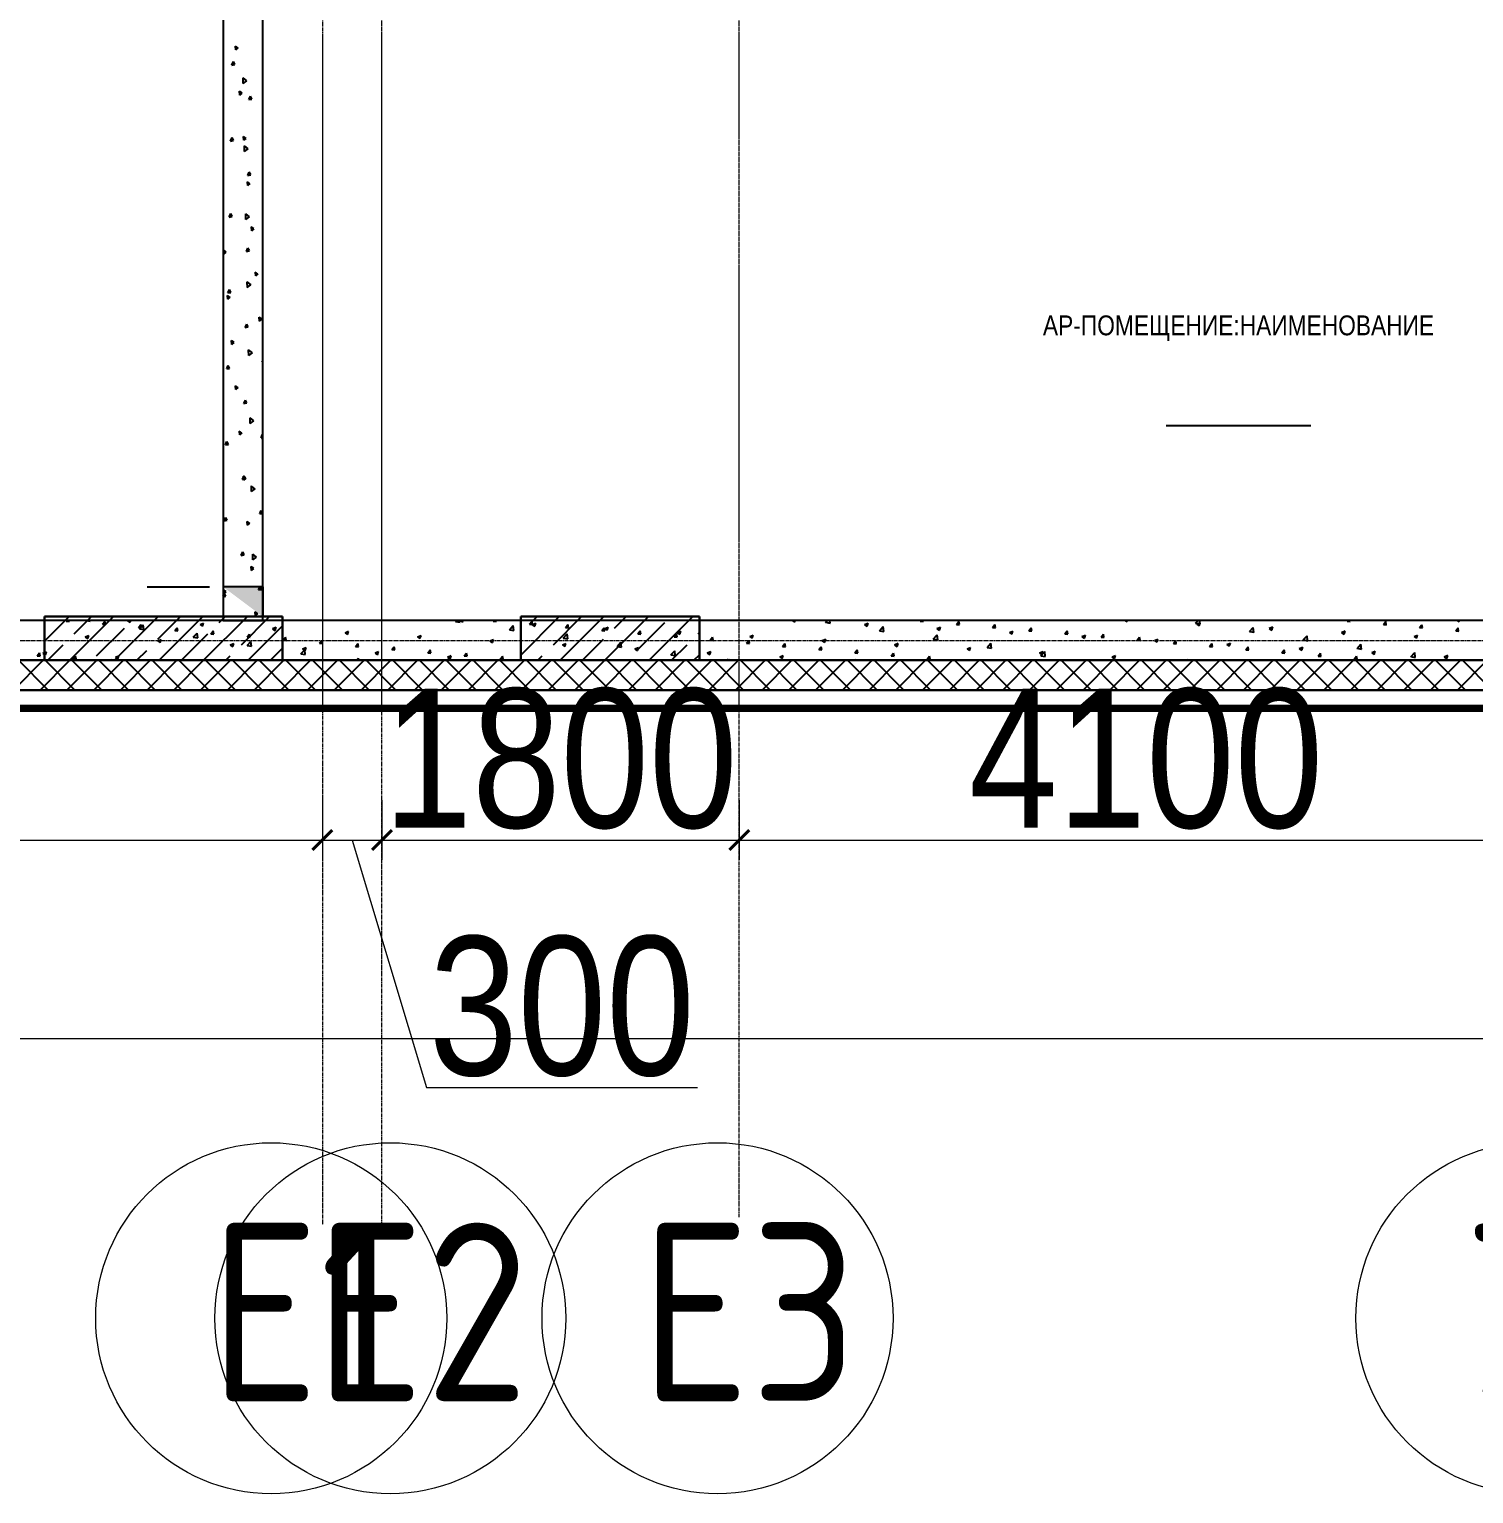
# Model space of a CAD drawing. Header units: millimetres. Extents: x -231292 to 573618, y -153144 to 564035.
# Drawn here: x 25427 to 32703, y 182267 to 189646 of the extents above; entities that cross this region are included whole.
import ezdxf
from ezdxf.enums import TextEntityAlignment as Align

# ---------------------------------------------------------------- set-up
doc = ezdxf.new("R2010")
doc.units = ezdxf.units.MM
doc.linetypes.add('CENTER2', pattern=[28.575, 19.05, -3.175, 3.175, -3.175])
doc.linetypes.add('HIDDEN2', pattern=[4.7625, 3.175, -1.5875])
doc.layers.get('0').update_dxf_attribs({"color": 250})
doc.layers.get('Defpoints').update_dxf_attribs({"color": 250})
for name, color, linetype, lineweight in [('A-AREA', 250, 'Continuous', 15), ('АР_Колонны', 250, 'Continuous', 35), ('АР_Стены ЖБ', 250, 'Continuous', 35), ('АР_Стены ПЕНОблок', 250, 'Continuous', 20), ('АР_Тонкая', 250, 'Continuous', 5), ('АР_Утеплитель', 250, 'Continuous', 0), ('АР_Штриховка', 250, 'Continuous', 0), ('ОВ_Отопление', 250, 'Continuous', 0), ('РД_Оси_100', 250, 'Continuous', 0), ('РД_Оси_размер', 250, 'Continuous', 0)]:
    doc.layers.add(name, color=color, linetype=linetype, lineweight=lineweight)
doc.styles.add('style1', font='ARIALN.TTF')
doc.styles.add('ккк', font='isocpeur.ttf', dxfattribs={"width": 0.85, "oblique": 15})
doc.dimstyles.new('Dim100_ареал', dxfattribs={"dimscale": 100, "dimtxt": 2.5, "dimasz": 1, "dimexe": 1, "dimexo": 1, "dimgap": 0.5, "dimtad": 1, "dimzin": 12, "dimdsep": 46, "dimtxsty": 'style1', "dimblk": 'ARCHTICK', "dimcen": 1, "dimdle": 1, "dimclrd": 256, "dimclre": 256, "dimaunit": 1, "dimadec": 0, "dimazin": 3, "dimtfac": 1, "dimtmove": 1, "dimatfit": 3, "dimldrblk": 'OPEN30', "dimfxl": 2, "dimfxlon": 1, "dimtolj": 1, "dimtzin": 0, "dimlwd": 9, "dimlwe": 9, "dimarcsym": 0})

# ---------------------------------------------------------------- blocks, each defined once
blk = doc.blocks.new('A-iden')
at = {"linetype": 'Continuous', "lineweight": 5}
blk.add_circle((-0.729, -4.063), 5.894, dxfattribs=at)
at = {"color": 0, "linetype": 'Continuous', "lineweight": 20, "style": 'ккк', "width": 0.85}
blk.add_attdef('ID', text='', height=6, dxfattribs=at).set_placement((0.314, -3.853), align=Align.MIDDLE_CENTER)
blk = doc.blocks.new('_ArchTick')
at = {"color": 0, "linetype": 'ByBlock', "const_width": 0.15}
blk.add_lwpolyline([(-0.5, -0.5), (0.5, 0.5)], dxfattribs=at)
blk = doc.blocks.new('*D161')
at = {"layer": 'Defpoints', "color": 0, "transparency": 16777216}
for p in [(1208552.9, 135907.8), (1213652.9, 135907.8), (1213652.9, 134907.8)]:
    blk.add_point(p, dxfattribs=at)
at = {"layer": 'РД_Оси_размер', "lineweight": 9, "transparency": 16777216}
for p, q in [((1208552.9, 135107.8), (1208552.9, 134807.8)), ((1213652.9, 135107.8), (1213652.9, 134807.8)), ((1208452.9, 134907.8), (1213752.9, 134907.8))]:
    blk.add_line(p, q, dxfattribs=at)
at = {"layer": 'РД_Оси_размер', "lineweight": 9, "transparency": 16777216, "xscale": 100, "yscale": 100, "zscale": 100, "rotation": 180}
blk.add_blockref('_ArchTick', (1208552.9, 134907.8), dxfattribs=at)
at = {"layer": 'РД_Оси_размер', "lineweight": 9, "transparency": 16777216, "xscale": 100, "yscale": 100, "zscale": 100}
blk.add_blockref('_ArchTick', (1213652.9, 134907.8), dxfattribs=at)
at = {"layer": 'РД_Оси_размер', "color": 0, "transparency": 16777216, "insert": (1211102.9, 135315.2), "char_height": 700, "attachment_point": 5, "style": 'style1'}
blk.add_mtext('\\A1;5100', dxfattribs=at)
blk = doc.blocks.new('_Open30')
at = {"color": 0, "linetype": 'ByBlock', "lineweight": -2}
for p, q in [((-1, 0.268), (0, 0)), ((0, 0), (-1, -0.268)), ((0, 0), (-1, 0))]:
    blk.add_line(p, q, dxfattribs=at)
blk = doc.blocks.new('*D162')
at = {"layer": 'Defpoints', "color": 0, "transparency": 16777216}
for p in [(1213652.9, 135907.8), (1213952.9, 135907.8), (1213952.9, 134907.8)]:
    blk.add_point(p, dxfattribs=at)
at = {"layer": 'РД_Оси_размер', "lineweight": 9, "transparency": 16777216}
for p, q in [((1213652.9, 135107.8), (1213652.9, 134807.8)), ((1213952.9, 135107.8), (1213952.9, 134807.8)), ((1213552.9, 134907.8), (1214052.9, 134907.8)), ((1213802.9, 134907.8), (1214177.1, 133660.6)), ((1214177.1, 133660.6), (1215542.9, 133660.6))]:
    blk.add_line(p, q, dxfattribs=at)
at = {"layer": 'РД_Оси_размер', "lineweight": 9, "transparency": 16777216, "xscale": 100, "yscale": 100, "zscale": 100, "rotation": 180}
blk.add_blockref('_ArchTick', (1213652.9, 134907.8), dxfattribs=at)
at = {"layer": 'РД_Оси_размер', "lineweight": 9, "transparency": 16777216, "xscale": 100, "yscale": 100, "zscale": 100}
blk.add_blockref('_ArchTick', (1213952.9, 134907.8), dxfattribs=at)
at = {"layer": 'РД_Оси_размер', "color": 0, "transparency": 16777216, "insert": (1214860, 134068), "char_height": 700, "attachment_point": 5, "style": 'style1'}
blk.add_mtext('\\A1;300', dxfattribs=at)
blk = doc.blocks.new('*D163')
at = {"layer": 'Defpoints', "color": 0, "transparency": 16777216}
for p in [(1213952.9, 135907.8), (1215752.9, 135907.8), (1215752.9, 134907.8)]:
    blk.add_point(p, dxfattribs=at)
at = {"layer": 'РД_Оси_размер', "lineweight": 9, "transparency": 16777216}
for p, q in [((1213952.9, 135107.8), (1213952.9, 134807.8)), ((1215752.9, 135107.8), (1215752.9, 134807.8)), ((1213852.9, 134907.8), (1215852.9, 134907.8))]:
    blk.add_line(p, q, dxfattribs=at)
at = {"layer": 'РД_Оси_размер', "lineweight": 9, "transparency": 16777216, "xscale": 100, "yscale": 100, "zscale": 100, "rotation": 180}
blk.add_blockref('_ArchTick', (1213952.9, 134907.8), dxfattribs=at)
at = {"layer": 'РД_Оси_размер', "lineweight": 9, "transparency": 16777216, "xscale": 100, "yscale": 100, "zscale": 100}
blk.add_blockref('_ArchTick', (1215752.9, 134907.8), dxfattribs=at)
at = {"layer": 'РД_Оси_размер', "color": 0, "transparency": 16777216, "insert": (1214852.9, 135315.2), "char_height": 700, "attachment_point": 5, "style": 'style1'}
blk.add_mtext('\\A1;1800', dxfattribs=at)
blk = doc.blocks.new('*D164')
at = {"layer": 'Defpoints', "color": 0, "transparency": 16777216}
for p in [(1215752.9, 135907.8), (1219852.9, 135907.8), (1219852.9, 134907.8)]:
    blk.add_point(p, dxfattribs=at)
at = {"layer": 'РД_Оси_размер', "lineweight": 9, "transparency": 16777216}
for p, q in [((1215752.9, 135107.8), (1215752.9, 134807.8)), ((1219852.9, 135107.8), (1219852.9, 134807.8)), ((1215652.9, 134907.8), (1219952.9, 134907.8))]:
    blk.add_line(p, q, dxfattribs=at)
at = {"layer": 'РД_Оси_размер', "lineweight": 9, "transparency": 16777216, "xscale": 100, "yscale": 100, "zscale": 100, "rotation": 180}
blk.add_blockref('_ArchTick', (1215752.9, 134907.8), dxfattribs=at)
at = {"layer": 'РД_Оси_размер', "lineweight": 9, "transparency": 16777216, "xscale": 100, "yscale": 100, "zscale": 100}
blk.add_blockref('_ArchTick', (1219852.9, 134907.8), dxfattribs=at)
at = {"layer": 'РД_Оси_размер', "color": 0, "transparency": 16777216, "insert": (1217802.9, 135315.2), "char_height": 700, "attachment_point": 5, "style": 'style1'}
blk.add_mtext('\\A1;4100', dxfattribs=at)
blk = doc.blocks.new('*D205')
at = {"layer": 'Defpoints', "color": 0, "transparency": 16777216}
for p in [(1195652.9, 135907.8), (1223252.9, 135907.8), (1223252.9, 133907.8)]:
    blk.add_point(p, dxfattribs=at)
at = {"layer": 'РД_Оси_размер', "lineweight": 9, "transparency": 16777216}
for p, q in [((1195652.9, 134107.8), (1195652.9, 133807.8)), ((1223252.9, 134107.8), (1223252.9, 133807.8)), ((1195552.9, 133907.8), (1223352.9, 133907.8))]:
    blk.add_line(p, q, dxfattribs=at)
at = {"layer": 'РД_Оси_размер', "lineweight": 9, "transparency": 16777216, "xscale": 100, "yscale": 100, "zscale": 100, "rotation": 180}
blk.add_blockref('_ArchTick', (1195652.9, 133907.8), dxfattribs=at)
at = {"layer": 'РД_Оси_размер', "lineweight": 9, "transparency": 16777216, "xscale": 100, "yscale": 100, "zscale": 100}
blk.add_blockref('_ArchTick', (1223252.9, 133907.8), dxfattribs=at)
at = {"layer": 'РД_Оси_размер', "color": 0, "transparency": 16777216, "insert": (1209452.9, 134315.2), "char_height": 700, "attachment_point": 5, "style": 'style1'}
blk.add_mtext('\\A1;27600', dxfattribs=at)
blk = doc.blocks.new('оси_рен')
at = {"layer": 'РД_Оси_100', "color": 251, "linetype": 'CENTER2', "true_color": 0x636466}
for p, q in [((1215752.916, 135558.25), (1215752.916, 223268.25)), ((1215752.916, 133007.755), (1215752.916, 138964.071)), ((1189697.958, 135913.25), (1225207.916, 135913.25))]:
    blk.add_line(p, q, dxfattribs=at)
for points in [[(1213652.916, 223268.25), (1213652.916, 135558.25)], [(1213952.916, 135558.25), (1213952.916, 223268.25)], [(1213652.916, 138964.071), (1213652.916, 132968.663)], [(1213952.916, 132966.444), (1213952.916, 138964.071)]]:
    blk.add_lwpolyline(points, dxfattribs=at)
at = {"layer": 'РД_Оси_100', "color": 251, "true_color": 0x636466, "xscale": 150, "yscale": 150, "zscale": 100}
for p, values in [((1213504.837, 133107.755), {'ID': 'Е1'}), ((1214104.837, 133107.755), {'ID': 'Е2'}), ((1215752.916, 133107.755), {'ID': 'Е3'}), ((1219852.916, 133107.755), {'ID': 'Ж'})]:
    blk.add_blockref('A-iden', p, dxfattribs=at).add_auto_attribs(values)
at = {"layer": 'РД_Оси_размер', "color": 251, "true_color": 0x636466}
for base, p1, p2, picture, middle in [((1223252.916, 133907.755), (1195652.916, 135907.755), (1223252.916, 135907.755), '*D205', (1209452.916, 134315.156)), ((1213652.916, 134907.755), (1208552.916, 135907.755), (1213652.916, 135907.755), '*D161', (1211102.916, 135315.156)), ((1213952.916, 134907.755), (1213652.916, 135907.755), (1213952.916, 135907.755), '*D162', (1214227.076, 134067.952)), ((1215752.916, 134907.755), (1213952.916, 135907.755), (1215752.916, 135907.755), '*D163', (1214852.916, 135315.156)), ((1219852.916, 134907.755), (1215752.916, 135907.755), (1219852.916, 135907.755), '*D164', (1217802.916, 135315.156))]:
    dim = blk.add_linear_dim(base=base, p1=p1, p2=p2, dimstyle='Dim100_ареал', override={"dimtxt": 7}, dxfattribs=at)
    dim.commit()
    dim.dimension.update_dxf_attribs({"geometry": picture, "text_midpoint": middle})

msp = doc.modelspace()

# ---------------------------------------------------------------- hatches: boundary and pattern name
at = {"layer": 'ОВ_Отопление', "linetype": 'Continuous', "lineweight": 25, "true_color": 0x000000}
for points in [[(26603.243, 186836.253), (26403.243, 186836.253), (26503.243, 186761.253)], [(26603.243, 186686.253), (26603.243, 186836.253), (26503.243, 186761.253)]]:
    msp.add_hatch(color=18, dxfattribs=at).paths.add_polyline_path(points, flags=0)

# ---------------------------------------------------------------- linework, layer by layer
at = {"color": 18, "lineweight": 25, "true_color": 0x000000}
msp.add_line((26021.476, 186835.985, 580), (26334.466, 186835.985, 580), dxfattribs=at)
at = {"layer": 'A-AREA', "color": 18, "lineweight": 25, "true_color": 0x000000}
msp.add_line((31153.361, 187650.185), (31883.361, 187650.185), dxfattribs=at)
at = {"layer": 'АР_Колонны', "color": 18, "linetype": 'HIDDEN2', "lineweight": 25, "true_color": 0x000000}
for p, q in [((25503.243, 186686.253), (26703.243, 186686.253)), ((25503.243, 186466.253), (25503.243, 186686.253)), ((26703.243, 186686.253), (26703.243, 186466.253)), ((27903.243, 186686.253), (28803.243, 186686.253)), ((27903.243, 186466.253), (27903.243, 186686.253)), ((28803.243, 186686.253), (28803.243, 186466.253)), ((26703.243, 186466.253), (25503.243, 186466.253)), ((28803.243, 186466.253), (27903.243, 186466.253))]:
    msp.add_line(p, q, dxfattribs=at)
at = {"layer": 'АР_Колонны', "color": 18, "linetype": 'Continuous', "lineweight": 25, "true_color": 0x000000}
for p, q in [((25503.243, 186686.253), (25503.243, 186466.253)), ((26703.243, 186686.253), (25503.243, 186686.253)), ((26703.243, 186686.253), (25503.243, 186686.253)), ((25503.243, 186686.253), (25503.243, 186466.253)), ((26703.243, 186466.253), (26703.243, 186686.253)), ((26703.243, 186466.253), (26703.243, 186686.253)), ((27903.243, 186686.253), (27903.243, 186466.253)), ((28803.243, 186686.253), (27903.243, 186686.253)), ((28803.243, 186686.253), (27903.243, 186686.253)), ((27903.243, 186686.253), (27903.243, 186466.253)), ((28803.243, 186466.253), (28803.243, 186686.253)), ((28803.243, 186466.253), (28803.243, 186686.253)), ((25503.243, 186466.253), (26703.243, 186466.253)), ((25503.243, 186466.253), (26703.243, 186466.253)), ((27903.243, 186466.253), (28803.243, 186466.253)), ((27903.243, 186466.253), (28803.243, 186466.253))]:
    msp.add_line(p, q, dxfattribs=at)
at = {"layer": 'АР_Стены ЖБ', "color": 18, "linetype": 'Continuous', "lineweight": 25, "true_color": 0x000000}
for p, q in [((26703.243, 186686.253), (25503.243, 186686.253)), ((25503.243, 186686.253), (25503.243, 186466.253)), ((26703.243, 186466.253), (26703.243, 186686.253)), ((28803.243, 186686.253), (27903.243, 186686.253)), ((27903.243, 186686.253), (27903.243, 186466.253)), ((28803.243, 186466.253), (28803.243, 186686.253)), ((25503.243, 186466.253), (26703.243, 186466.253)), ((27903.243, 186466.253), (28803.243, 186466.253))]:
    msp.add_line(p, q, dxfattribs=at)
at = {"layer": 'АР_Стены ПЕНОблок', "color": 18, "linetype": 'Continuous', "lineweight": 25, "true_color": 0x000000}
for p, q in [((26403.243, 194256.253), (26403.243, 186666.253)), ((26603.243, 186666.253), (26603.243, 194256.253)), ((35703.243, 186666.253), (16803.243, 186666.253)), ((26403.243, 186666.253), (26603.243, 186666.253)), ((16803.243, 186466.253), (35703.243, 186466.253))]:
    msp.add_line(p, q, dxfattribs=at)
at = {"layer": 'АР_Тонкая', "color": 18, "linetype": 'Continuous', "lineweight": 25, "true_color": 0x000000}
for p, q in [((35703.243, 186316.253), (16803.243, 186316.253)), ((16803.243, 186236.253), (35703.243, 186236.253)), ((35703.243, 186236.253), (16803.243, 186236.253)), ((16803.243, 186211.253), (35703.243, 186211.253))]:
    msp.add_line(p, q, dxfattribs=at)
at = {"layer": 'АР_Утеплитель', "color": 18, "linetype": 'Continuous', "lineweight": 25, "true_color": 0x000000}
for p, q in [((35703.243, 186466.253), (16803.243, 186466.253)), ((16803.243, 186316.253), (35703.243, 186316.253))]:
    msp.add_line(p, q, dxfattribs=at)
at = {"layer": 'АР_Штриховка', "color": 18, "linetype": 'Continuous', "lineweight": 25, "true_color": 0x000000}
for p, q in [((26478.895, 189550.944), (26465.56, 189560.125)), ((26467.712, 189541.88), (26466.052, 189560.858)), ((26447.004, 189465.429), (26454.752, 189482.832)), ((26461.977, 189468.256), (26454.766, 189482.751)), ((26467.719, 189541.872), (26479.393, 189551.668)), ((26447.032, 189465.354), (26461.992, 189468.262)), ((26498.819, 189323.214), (26485.484, 189332.395)), ((26487.636, 189314.15), (26485.976, 189333.127)), ((26522.517, 189386.281), (26503.476, 189401.354)), ((26504.192, 189372.943), (26503.601, 189401.512)), ((26503.865, 189373.06), (26522.316, 189386.556)), ((26487.643, 189314.142), (26499.317, 189323.938)), ((26533.544, 189291.488), (26541.292, 189308.891)), ((26533.572, 189291.413), (26548.532, 189294.321)), ((26548.517, 189294.315), (26541.306, 189308.81)), ((26440.564, 189082.651), (26448.312, 189100.054)), ((26440.592, 189082.577), (26455.552, 189085.485)), ((26455.537, 189085.479), (26448.326, 189099.974)), ((26518.743, 189095.484), (26505.408, 189104.665)), ((26507.56, 189086.42), (26505.899, 189105.397)), ((26507.566, 189086.412), (26519.241, 189096.208)), ((26529.604, 189043.455), (26510.563, 189058.527)), ((26511.278, 189030.116), (26510.688, 189058.685)), ((26510.952, 189030.233), (26529.403, 189043.73)), ((26527.104, 188908.71), (26534.852, 188926.113)), ((26527.132, 188908.635), (26542.092, 188911.543)), ((26542.077, 188911.537), (26534.866, 188926.032)), ((26538.666, 188867.753), (26525.332, 188876.935)), ((26527.484, 188858.69), (26525.823, 188877.667)), ((26527.49, 188858.682), (26539.165, 188868.478)), ((26434.124, 188699.874), (26441.872, 188717.277)), ((26434.152, 188699.799), (26449.112, 188702.707)), ((26449.097, 188702.701), (26441.886, 188717.196)), ((26536.691, 188700.628), (26517.649, 188715.701)), ((26518.365, 188687.29), (26517.774, 188715.858)), ((26518.039, 188687.407), (26536.49, 188700.903)), ((26558.59, 188640.023), (26545.255, 188649.205)), ((26547.407, 188630.96), (26545.747, 188649.937)), ((26547.414, 188630.952), (26559.089, 188640.748)), ((26418.496, 188522.47), (26405.161, 188531.652)), ((26407.313, 188513.406), (26405.652, 188532.384)), ((26407.319, 188513.398), (26418.994, 188523.194)), ((26520.664, 188525.932), (26528.412, 188543.335)), ((26520.692, 188525.858), (26535.652, 188528.766)), ((26535.637, 188528.76), (26528.425, 188543.255)), ((26543.777, 188357.801), (26524.736, 188372.874)), ((26525.452, 188344.463), (26524.861, 188373.032)), ((26578.514, 188412.293), (26565.179, 188421.475)), ((26567.331, 188403.229), (26565.671, 188422.207)), ((26567.338, 188403.222), (26579.012, 188413.018)), ((26438.42, 188294.74), (26425.085, 188303.922)), ((26427.237, 188285.676), (26425.576, 188304.654)), ((26427.684, 188317.096), (26435.432, 188334.499)), ((26427.712, 188317.022), (26442.672, 188319.929)), ((26442.657, 188319.923), (26435.445, 188334.419)), ((26525.125, 188344.58), (26543.576, 188358.076)), ((26427.243, 188285.668), (26438.918, 188295.464)), ((26514.224, 188143.154), (26521.972, 188160.557)), ((26529.197, 188145.982), (26521.985, 188160.477)), ((26598.438, 188184.563), (26585.103, 188193.745)), ((26587.255, 188175.499), (26585.595, 188194.477)), ((26587.262, 188175.491), (26598.936, 188185.287)), ((26447.16, 188057.946), (26445.5, 188076.923)), ((26514.252, 188143.08), (26529.212, 188145.988)), ((26458.343, 188067.01), (26445.009, 188076.192)), ((26447.167, 188057.938), (26458.842, 188067.734)), ((26550.864, 188014.974), (26531.823, 188030.047)), ((26532.538, 188001.636), (26531.948, 188030.205)), ((26532.212, 188001.753), (26550.663, 188015.249)), ((26421.244, 187934.318), (26428.992, 187951.721)), ((26421.272, 187934.244), (26436.232, 187937.152)), ((26436.217, 187937.146), (26429.005, 187951.641)), ((26600.764, 187969.213), (26603.243, 187974.781)), ((26600.792, 187969.139), (26603.243, 187969.616)), ((26478.267, 187839.28), (26464.932, 187848.462)), ((26467.084, 187830.216), (26465.424, 187849.193)), ((26467.091, 187830.208), (26478.765, 187840.004)), ((26507.784, 187760.377), (26515.532, 187777.78)), ((26507.812, 187760.303), (26522.772, 187763.211)), ((26522.757, 187763.205), (26515.545, 187777.7)), ((26557.951, 187672.148), (26538.909, 187687.22)), ((26539.625, 187658.809), (26539.034, 187687.378)), ((26539.299, 187658.926), (26557.749, 187672.423)), ((26414.804, 187551.54), (26422.552, 187568.943)), ((26429.777, 187554.368), (26422.565, 187568.863)), ((26498.191, 187611.55), (26484.856, 187620.731)), ((26487.008, 187602.486), (26485.348, 187621.463)), ((26487.015, 187602.478), (26498.689, 187612.274)), ((26594.324, 187586.435), (26602.072, 187603.838)), ((26594.352, 187586.362), (26603.243, 187588.09)), ((26603.243, 187601.431), (26602.085, 187603.759)), ((26414.832, 187551.466), (26429.792, 187554.374)), ((26501.344, 187377.599), (26509.092, 187395.002)), ((26501.372, 187377.525), (26516.332, 187380.433)), ((26518.115, 187383.82), (26504.78, 187393.001)), ((26506.932, 187374.756), (26505.271, 187393.733)), ((26506.938, 187374.748), (26518.613, 187384.544)), ((26516.317, 187380.427), (26509.105, 187394.922)), ((26565.037, 187329.321), (26545.996, 187344.394)), ((26546.711, 187315.983), (26546.121, 187344.551)), ((26546.385, 187316.1), (26564.836, 187329.596)), ((26587.884, 187203.657), (26595.632, 187221.06)), ((26587.911, 187203.584), (26602.871, 187206.492)), ((26602.857, 187206.486), (26595.645, 187220.981)), ((26408.364, 187168.762), (26416.112, 187186.165)), ((26408.391, 187168.689), (26423.351, 187171.597)), ((26423.337, 187171.591), (26416.125, 187186.086)), ((26538.039, 187156.09), (26524.704, 187165.271)), ((26526.856, 187147.026), (26525.195, 187166.003)), ((26526.862, 187147.018), (26538.537, 187156.814)), ((26494.904, 186994.821), (26502.652, 187012.224)), ((26494.931, 186994.748), (26509.891, 186997.656)), ((26509.877, 186997.65), (26502.665, 187012.145)), ((26572.124, 186986.494), (26553.082, 187001.567)), ((26553.798, 186973.156), (26553.207, 187001.725)), ((26553.472, 186973.273), (26571.923, 186986.769)), ((26557.962, 186928.36), (26544.628, 186937.541)), ((26546.779, 186919.295), (26545.119, 186938.273)), ((26546.786, 186919.288), (26558.461, 186929.084)), ((26581.444, 186820.88), (26589.192, 186838.283)), ((26581.471, 186820.807), (26596.431, 186823.714)), ((26596.416, 186823.708), (26589.205, 186838.204)), ((26403.243, 186788.947), (26409.672, 186803.387)), ((26403.243, 186786.162), (26416.911, 186788.819)), ((26417.868, 186810.807), (26404.533, 186819.988)), ((26406.685, 186801.742), (26405.024, 186820.72)), ((26406.691, 186801.734), (26418.366, 186811.53)), ((26416.896, 186788.813), (26409.685, 186803.308)), ((25503.243, 186562.265), (25627.231, 186686.253)), ((25631.737, 186466.253), (25851.737, 186686.253)), ((25653.557, 186600.326), (25739.484, 186686.253)), ((25856.243, 186466.253), (26076.243, 186686.253)), ((25962.253, 186684.516), (25963.99, 186686.253)), ((26074.506, 186572.262), (26188.497, 186686.253)), ((26080.75, 186466.253), (26300.75, 186686.253)), ((26305.256, 186466.253), (26525.256, 186686.253)), ((26383.202, 186656.452), (26413.003, 186686.253)), ((26495.456, 186544.199), (26635.772, 186684.516)), ((26577.886, 186700.63), (26564.551, 186709.811)), ((26566.703, 186691.565), (26565.043, 186710.543)), ((26566.71, 186691.557), (26578.384, 186701.354)), ((27903.243, 186492.695), (28096.801, 186686.253)), ((27954.747, 186656.452), (27984.548, 186686.253)), ((28067, 186544.199), (28207.317, 186684.516)), ((28101.307, 186466.253), (28321.307, 186686.253)), ((28325.814, 186466.253), (28545.814, 186686.253)), ((28375.697, 186628.389), (28433.561, 186686.253)), ((28550.32, 186466.253), (28770.32, 186686.253)), ((25613.063, 186663.695), (25628.245, 186662.367)), ((25613.064, 186663.706), (25615.201, 186666.253)), ((25627.942, 186662.311), (25627.215, 186666.253)), ((25717.131, 186666.253), (25733.015, 186663.789)), ((25733, 186663.692), (25732.702, 186666.253)), ((25765.81, 186488.073), (25906.126, 186628.389)), ((25795.247, 186647.756), (25810.429, 186646.428)), ((25795.248, 186647.767), (25807.493, 186662.36)), ((25810.126, 186646.372), (25807.189, 186662.293)), ((25922.351, 186666.253), (25934.85, 186657.822)), ((25934.854, 186657.822), (25937.683, 186666.253)), ((25977.432, 186631.817), (25992.614, 186630.489)), ((25977.433, 186631.828), (25989.678, 186646.421)), ((25981.504, 186625.251), (26004.094, 186621.747)), ((25981.547, 186625.16), (26001.331, 186645.779)), ((25992.31, 186630.433), (25989.373, 186646.354)), ((26004.079, 186621.649), (26001.273, 186645.772)), ((26159.617, 186615.878), (26174.799, 186614.55)), ((26159.618, 186615.889), (26171.863, 186630.482)), ((26174.494, 186614.493), (26171.558, 186630.415)), ((26252.626, 186583.117), (26272.41, 186603.736)), ((26275.158, 186579.607), (26272.352, 186603.729)), ((26287.246, 186646.002), (26299.881, 186637.48)), ((26287.329, 186646.186), (26305.114, 186653.013)), ((26299.885, 186637.479), (26305.035, 186652.828)), ((26341.802, 186599.949), (26354.047, 186614.543)), ((26356.679, 186598.554), (26353.742, 186614.476)), ((26529.763, 186466.253), (26703.243, 186639.733)), ((26652.277, 186625.66), (26664.911, 186617.138)), ((26652.36, 186625.844), (26670.145, 186632.671)), ((26664.916, 186617.137), (26670.066, 186632.486)), ((27017.308, 186605.317), (27029.942, 186596.795)), ((27017.391, 186605.501), (27035.176, 186612.328)), ((27029.947, 186596.794), (27035.097, 186612.143)), ((27574.303, 186662.467), (27596.893, 186658.963)), ((27574.347, 186662.374), (27578.068, 186666.253)), ((27596.877, 186658.864), (27596.018, 186666.253)), ((27596.711, 186666.253), (27608.389, 186658.375)), ((27608.394, 186658.375), (27611.037, 186666.253)), ((27764.035, 186663.483), (27779.217, 186662.155)), ((27764.036, 186663.494), (27766.352, 186666.253)), ((27778.909, 186662.098), (27778.142, 186666.253)), ((27845.382, 186620.425), (27867.972, 186616.921)), ((27845.426, 186620.332), (27865.21, 186640.951)), ((27867.956, 186616.821), (27865.15, 186640.944)), ((27946.22, 186647.544), (27961.402, 186646.216)), ((27946.221, 186647.555), (27958.466, 186662.148)), ((27961.093, 186646.158), (27958.156, 186662.08)), ((27960.786, 186646.555), (27973.42, 186638.033)), ((27960.869, 186646.74), (27978.654, 186653.567)), ((27973.425, 186638.032), (27978.575, 186653.381)), ((28128.405, 186631.605), (28143.587, 186630.277)), ((28128.406, 186631.615), (28140.651, 186646.209)), ((28143.277, 186630.219), (28140.34, 186646.141)), ((28310.589, 186615.666), (28325.771, 186614.338)), ((28310.59, 186615.676), (28322.835, 186630.269)), ((28325.461, 186614.28), (28322.524, 186630.201)), ((28325.817, 186626.213), (28338.451, 186617.691)), ((28325.9, 186626.397), (28343.685, 186633.224)), ((28338.455, 186617.69), (28343.606, 186633.039)), ((28487.95, 186516.136), (28628.266, 186656.452)), ((28492.775, 186599.737), (28505.02, 186614.33)), ((28507.645, 186598.341), (28504.708, 186614.262)), ((28690.847, 186605.87), (28703.482, 186597.348)), ((28690.931, 186606.055), (28708.716, 186612.882)), ((28703.486, 186597.348), (28708.636, 186612.697)), ((28796.646, 186600.326), (28803.243, 186606.922)), ((29271.07, 186666.253), (29281.929, 186658.928)), ((29281.933, 186658.928), (29284.391, 186666.253)), ((29438.181, 186657.641), (29460.77, 186654.138)), ((29438.225, 186657.546), (29446.579, 186666.253)), ((29460.755, 186654.036), (29459.333, 186666.253)), ((29634.325, 186647.108), (29646.96, 186638.586)), ((29634.409, 186647.293), (29652.194, 186654.12)), ((29646.964, 186638.585), (29652.114, 186653.934)), ((29709.259, 186615.599), (29731.849, 186612.095)), ((29709.304, 186615.504), (29729.088, 186636.123)), ((29731.833, 186611.993), (29729.027, 186636.116)), ((29915.008, 186663.271), (29930.19, 186661.943)), ((29915.009, 186663.281), (29917.502, 186666.253)), ((29929.875, 186661.884), (29929.069, 186666.253)), ((29999.356, 186626.766), (30011.991, 186618.244)), ((29999.44, 186626.951), (30017.225, 186633.778)), ((30011.995, 186618.243), (30017.145, 186633.592)), ((30097.193, 186647.332), (30112.375, 186646.003)), ((30097.194, 186647.342), (30109.439, 186661.935)), ((30112.059, 186645.945), (30109.122, 186661.866)), ((30279.377, 186631.393), (30294.559, 186630.064)), ((30279.378, 186631.403), (30291.623, 186645.996)), ((30294.243, 186630.006), (30291.306, 186645.927)), ((30364.387, 186606.423), (30377.022, 186597.901)), ((30364.471, 186606.609), (30382.256, 186613.436)), ((30377.026, 186597.901), (30382.176, 186613.25)), ((30461.562, 186615.454), (30476.744, 186614.125)), ((30461.563, 186615.464), (30473.808, 186630.057)), ((30476.427, 186614.067), (30473.491, 186629.988)), ((30643.748, 186599.525), (30655.993, 186614.118)), ((30658.612, 186598.127), (30655.675, 186614.049)), ((30945.43, 186666.253), (30955.469, 186659.482)), ((30955.473, 186659.481), (30957.745, 186666.253)), ((31302.058, 186652.815), (31324.648, 186649.312)), ((31302.104, 186652.718), (31315.09, 186666.253)), ((31307.865, 186647.661), (31320.5, 186639.139)), ((31307.949, 186647.847), (31325.734, 186654.674)), ((31320.504, 186639.139), (31325.654, 186654.488)), ((31324.632, 186649.208), (31322.649, 186666.253)), ((31573.137, 186610.773), (31595.727, 186607.27)), ((31573.183, 186610.676), (31592.966, 186631.295)), ((31595.711, 186607.165), (31592.904, 186631.288)), ((31672.896, 186627.319), (31685.53, 186618.797)), ((31672.98, 186627.505), (31690.765, 186634.332)), ((31685.535, 186618.796), (31690.685, 186634.145)), ((32037.927, 186606.976), (32050.561, 186598.454)), ((32038.011, 186607.163), (32055.796, 186613.99)), ((32050.565, 186598.454), (32055.716, 186613.803)), ((32065.981, 186663.059), (32081.163, 186661.73)), ((32065.982, 186663.069), (32068.653, 186666.253)), ((32080.842, 186661.671), (32079.996, 186666.253)), ((32248.165, 186647.119), (32263.347, 186645.791)), ((32248.166, 186647.13), (32260.411, 186661.723)), ((32263.026, 186645.732), (32260.089, 186661.653)), ((32430.35, 186631.18), (32445.532, 186629.852)), ((32430.351, 186631.191), (32442.596, 186645.784)), ((32445.21, 186629.792), (32442.273, 186645.714)), ((32612.535, 186615.241), (32627.717, 186613.913)), ((32612.536, 186615.252), (32624.781, 186629.845)), ((32619.789, 186666.253), (32629.008, 186660.035)), ((32627.394, 186613.853), (32624.457, 186629.775)), ((32629.013, 186660.034), (32631.099, 186666.253)), ((25519.484, 186466.253), (25597.43, 186544.199)), ((25708.799, 186584.422), (25721.433, 186575.9)), ((25708.882, 186584.605), (25726.667, 186591.432)), ((25721.438, 186575.899), (25726.588, 186591.248)), ((26073.83, 186564.079), (26086.464, 186555.557)), ((26073.913, 186564.263), (26091.698, 186571.09)), ((26086.469, 186555.557), (26091.619, 186570.906)), ((26193.003, 186466.253), (26327.076, 186600.326)), ((26252.583, 186583.209), (26275.173, 186579.705)), ((26341.801, 186599.939), (26356.983, 186598.611)), ((26438.86, 186543.737), (26451.495, 186535.215)), ((26438.944, 186543.921), (26456.729, 186550.748)), ((26451.499, 186535.214), (26456.65, 186550.563)), ((26523.662, 186541.167), (26546.252, 186537.663)), ((26523.706, 186541.075), (26543.489, 186561.694)), ((26523.986, 186584), (26539.168, 186582.672)), ((26523.987, 186584.01), (26536.232, 186598.604)), ((26538.863, 186582.615), (26535.926, 186598.536)), ((26546.237, 186537.565), (26543.431, 186561.687)), ((26642.016, 186466.253), (26703.243, 186527.48)), ((26706.171, 186568.061), (26721.353, 186566.733)), ((26706.172, 186568.071), (26718.417, 186582.664)), ((26721.047, 186566.676), (26718.11, 186582.597)), ((26803.975, 186523.578), (26821.759, 186530.405)), ((26816.53, 186514.872), (26821.68, 186530.221)), ((26888.355, 186552.122), (26903.537, 186550.793)), ((26888.356, 186552.132), (26900.601, 186566.725)), ((26903.231, 186550.737), (26900.294, 186566.658)), ((27070.54, 186536.183), (27085.722, 186534.854)), ((27070.541, 186536.193), (27082.786, 186550.786)), ((27085.415, 186534.797), (27082.478, 186550.719)), ((27252.726, 186520.254), (27264.971, 186534.847)), ((27267.599, 186518.858), (27264.662, 186534.78)), ((27382.339, 186584.975), (27394.973, 186576.453)), ((27382.422, 186585.159), (27400.207, 186591.986)), ((27394.977, 186576.452), (27400.128, 186591.801)), ((27747.369, 186564.632), (27760.004, 186556.11)), ((27747.453, 186564.817), (27765.238, 186571.644)), ((27760.008, 186556.11), (27765.158, 186571.459)), ((28112.4, 186544.29), (28125.035, 186535.768)), ((28112.484, 186544.474), (28130.269, 186551.301)), ((28116.461, 186578.383), (28139.051, 186574.879)), ((28116.505, 186578.29), (28136.289, 186598.908)), ((28125.039, 186535.767), (28130.189, 186551.116)), ((28139.035, 186574.779), (28136.229, 186598.901)), ((28213.561, 186466.253), (28319.57, 186572.262)), ((28387.54, 186536.341), (28410.13, 186532.837)), ((28387.584, 186536.247), (28407.368, 186556.866)), ((28410.114, 186532.737), (28407.308, 186556.859)), ((28477.515, 186524.132), (28495.299, 186530.959)), ((28490.07, 186515.425), (28495.22, 186530.774)), ((28492.774, 186599.727), (28507.956, 186598.398)), ((28662.574, 186466.253), (28740.52, 186544.199)), ((28674.959, 186583.788), (28690.141, 186582.459)), ((28674.96, 186583.798), (28687.205, 186598.391)), ((28689.829, 186582.402), (28686.892, 186598.323)), ((28857.143, 186567.849), (28872.325, 186566.52)), ((28857.144, 186567.859), (28869.389, 186582.452)), ((28872.013, 186566.462), (28869.076, 186582.384)), ((29039.328, 186551.909), (29054.51, 186550.581)), ((29039.329, 186551.92), (29051.574, 186566.513)), ((29054.197, 186550.523), (29051.26, 186566.445)), ((29055.878, 186585.528), (29068.513, 186577.006)), ((29055.962, 186585.713), (29073.747, 186592.54)), ((29068.517, 186577.005), (29073.667, 186592.354)), ((29221.513, 186535.97), (29236.695, 186534.642)), ((29221.514, 186535.981), (29233.759, 186550.574)), ((29236.381, 186534.584), (29233.445, 186550.505)), ((29403.698, 186520.042), (29415.943, 186534.635)), ((29418.566, 186518.645), (29415.629, 186534.566)), ((29420.909, 186565.185), (29433.544, 186556.663)), ((29420.993, 186565.371), (29438.778, 186572.197)), ((29433.548, 186556.663), (29438.698, 186572.012)), ((29785.94, 186544.843), (29798.574, 186536.321)), ((29786.024, 186545.028), (29803.809, 186551.855)), ((29798.579, 186536.32), (29803.729, 186551.669)), ((29980.338, 186573.557), (30002.928, 186570.053)), ((29980.383, 186573.462), (30000.167, 186594.081)), ((30002.912, 186569.951), (30000.106, 186594.073)), ((30151.055, 186524.686), (30168.839, 186531.513)), ((30163.609, 186515.978), (30168.76, 186531.327)), ((30251.417, 186531.515), (30274.007, 186528.011)), ((30251.462, 186531.419), (30271.246, 186552.038)), ((30273.991, 186527.909), (30271.185, 186552.031)), ((30643.747, 186599.514), (30658.929, 186598.186)), ((30729.418, 186586.081), (30742.052, 186577.559)), ((30729.502, 186586.267), (30747.287, 186593.093)), ((30742.057, 186577.558), (30747.207, 186592.907)), ((30825.931, 186583.575), (30841.113, 186582.247)), ((30825.932, 186583.586), (30838.177, 186598.179)), ((30840.796, 186582.188), (30837.859, 186598.11)), ((31008.116, 186567.636), (31023.298, 186566.308)), ((31008.117, 186567.647), (31020.362, 186582.24)), ((31022.98, 186566.249), (31020.043, 186582.17)), ((31094.449, 186565.738), (31107.083, 186557.216)), ((31094.533, 186565.924), (31112.318, 186572.751)), ((31107.087, 186557.216), (31112.238, 186572.565)), ((31190.301, 186551.697), (31205.483, 186550.369)), ((31190.302, 186551.708), (31202.547, 186566.301)), ((31205.164, 186550.31), (31202.227, 186566.231)), ((31372.485, 186535.758), (31387.667, 186534.43)), ((31372.486, 186535.769), (31384.731, 186550.362)), ((31387.348, 186534.371), (31384.411, 186550.292)), ((31459.479, 186545.396), (31472.114, 186536.874)), ((31459.564, 186545.582), (31477.349, 186552.409)), ((31472.118, 186536.873), (31477.268, 186552.222)), ((31554.671, 186519.83), (31566.916, 186534.423)), ((31569.532, 186518.431), (31566.595, 186534.353)), ((31824.595, 186525.24), (31842.379, 186532.067)), ((31837.149, 186516.531), (31842.299, 186531.88)), ((31844.216, 186568.731), (31866.806, 186565.228)), ((31844.262, 186568.634), (31864.045, 186589.253)), ((31866.789, 186565.123), (31863.983, 186589.245)), ((32115.341, 186526.592), (32135.124, 186547.21)), ((32137.868, 186523.081), (32135.062, 186547.203)), ((32402.958, 186586.634), (32415.592, 186578.112)), ((32403.042, 186586.82), (32420.827, 186593.647)), ((32415.596, 186578.111), (32420.746, 186593.46)), ((25347.033, 186316.253), (25497.033, 186466.253)), ((25522.293, 186316.253), (25372.293, 186466.253)), ((25466.122, 186488.588), (25478.368, 186503.181)), ((25466.122, 186488.578), (25481.304, 186487.249)), ((25481.001, 186487.193), (25478.064, 186503.115)), ((25481.737, 186316.253), (25631.737, 186466.253)), ((25495.382, 186502.499), (25508.017, 186493.977)), ((25495.466, 186502.682), (25513.25, 186509.509)), ((25656.996, 186316.253), (25506.996, 186466.253)), ((25508.021, 186493.976), (25513.171, 186509.325)), ((25616.441, 186316.253), (25766.441, 186466.253)), ((25791.7, 186316.253), (25641.7, 186466.253)), ((25648.306, 186472.638), (25663.488, 186471.31)), ((25648.307, 186472.649), (25660.552, 186487.242)), ((25663.185, 186471.254), (25660.248, 186487.175)), ((25751.145, 186316.253), (25901.145, 186466.253)), ((25926.404, 186316.253), (25776.404, 186466.253)), ((25838.499, 186466.253), (25842.737, 186471.303)), ((25843.351, 186466.253), (25842.432, 186471.236)), ((25860.413, 186482.157), (25873.048, 186473.634)), ((25860.496, 186482.34), (25878.281, 186489.167)), ((25873.052, 186473.634), (25878.202, 186488.983)), ((25885.849, 186316.253), (26035.849, 186466.253)), ((26061.108, 186316.253), (25911.108, 186466.253)), ((25968.497, 186466.253), (26018.38, 186516.136)), ((26020.552, 186316.253), (26170.552, 186466.253)), ((26195.812, 186316.253), (26045.812, 186466.253)), ((26155.256, 186316.253), (26305.256, 186466.253)), ((26330.516, 186316.253), (26180.516, 186466.253)), ((26236.612, 186466.253), (26243.312, 186468.825)), ((26242.432, 186466.253), (26243.233, 186468.64)), ((26289.96, 186316.253), (26439.96, 186466.253)), ((26465.219, 186316.253), (26315.219, 186466.253)), ((26417.509, 186466.253), (26439.329, 186488.073)), ((26424.664, 186316.253), (26574.664, 186466.253)), ((26599.923, 186316.253), (26449.923, 186466.253)), ((26559.368, 186316.253), (26709.368, 186466.253)), ((26734.627, 186316.253), (26584.627, 186466.253)), ((26694.072, 186316.253), (26844.072, 186466.253)), ((26869.331, 186316.253), (26719.331, 186466.253)), ((26794.741, 186499.125), (26817.331, 186495.621)), ((26794.785, 186499.033), (26814.568, 186519.652)), ((26803.891, 186523.394), (26816.526, 186514.872)), ((26817.316, 186495.522), (26814.509, 186519.645)), ((26828.775, 186316.253), (26978.775, 186466.253)), ((27004.035, 186316.253), (26854.035, 186466.253)), ((26963.479, 186316.253), (27113.479, 186466.253)), ((27138.739, 186316.253), (26988.739, 186466.253)), ((27074.751, 186466.253), (27085.647, 186477.609)), ((27086.909, 186466.253), (27085.588, 186477.602)), ((27098.183, 186316.253), (27248.183, 186466.253)), ((27273.442, 186316.253), (27123.442, 186466.253)), ((27168.922, 186503.052), (27181.557, 186494.53)), ((27169.006, 186503.236), (27186.79, 186510.063)), ((27181.561, 186494.529), (27186.711, 186509.878)), ((27232.887, 186316.253), (27382.887, 186466.253)), ((27252.725, 186520.244), (27267.907, 186518.915)), ((27408.146, 186316.253), (27258.146, 186466.253)), ((27367.591, 186316.253), (27517.591, 186466.253)), ((27542.85, 186316.253), (27392.85, 186466.253)), ((27434.909, 186504.304), (27450.091, 186502.976)), ((27434.91, 186504.315), (27447.155, 186518.908)), ((27449.783, 186502.919), (27446.846, 186518.84)), ((27502.295, 186316.253), (27652.295, 186466.253)), ((27677.554, 186316.253), (27527.554, 186466.253)), ((27533.953, 186482.71), (27546.587, 186474.187)), ((27534.036, 186482.894), (27551.821, 186489.721)), ((27546.592, 186474.187), (27551.742, 186489.536)), ((27617.094, 186488.365), (27632.276, 186487.037)), ((27617.095, 186488.376), (27629.34, 186502.969)), ((27631.967, 186486.98), (27629.03, 186502.901)), ((27636.998, 186316.253), (27786.998, 186466.253)), ((27812.258, 186316.253), (27662.258, 186466.253)), ((27771.702, 186316.253), (27921.702, 186466.253)), ((27946.962, 186316.253), (27796.962, 186466.253)), ((27799.279, 186472.426), (27814.461, 186471.098)), ((27799.28, 186472.437), (27811.525, 186487.03)), ((27814.151, 186471.041), (27811.215, 186486.962)), ((27906.406, 186316.253), (28056.406, 186466.253)), ((27908.71, 186466.253), (27916.852, 186469.378)), ((27915.786, 186466.253), (27916.773, 186469.193)), ((28081.665, 186316.253), (27931.665, 186466.253)), ((27989.054, 186466.253), (28010.874, 186488.073)), ((27989.65, 186466.253), (27993.709, 186471.091)), ((27994.279, 186466.253), (27993.399, 186471.023)), ((28041.11, 186316.253), (28191.11, 186466.253)), ((28216.369, 186316.253), (28066.369, 186466.253)), ((28175.814, 186316.253), (28325.814, 186466.253)), ((28351.073, 186316.253), (28201.073, 186466.253)), ((28310.518, 186316.253), (28460.518, 186466.253)), ((28485.777, 186316.253), (28335.777, 186466.253)), ((28445.222, 186316.253), (28595.222, 186466.253)), ((28620.481, 186316.253), (28470.481, 186466.253)), ((28477.431, 186523.947), (28490.065, 186515.425)), ((28579.925, 186316.253), (28729.925, 186466.253)), ((28755.185, 186316.253), (28605.185, 186466.253)), ((28658.619, 186494.299), (28681.208, 186490.795)), ((28658.663, 186494.205), (28678.447, 186514.824)), ((28681.193, 186490.694), (28678.387, 186514.817)), ((28714.629, 186316.253), (28864.629, 186466.253)), ((28889.889, 186316.253), (28739.889, 186466.253)), ((28774.827, 186466.253), (28803.243, 186494.669)), ((28842.462, 186503.605), (28855.096, 186495.083)), ((28842.546, 186503.79), (28860.33, 186510.617)), ((28849.333, 186316.253), (28999.333, 186466.253)), ((28855.101, 186495.082), (28860.251, 186510.431)), ((29024.592, 186316.253), (28874.592, 186466.253)), ((28943.262, 186466.253), (28949.526, 186472.781)), ((28950.224, 186466.253), (28949.465, 186472.774)), ((28984.037, 186316.253), (29134.037, 186466.253)), ((29159.296, 186316.253), (29009.296, 186466.253)), ((29118.741, 186316.253), (29268.741, 186466.253)), ((29294, 186316.253), (29144, 186466.253)), ((29207.493, 186483.263), (29220.127, 186474.74)), ((29207.576, 186483.448), (29225.361, 186490.275)), ((29220.131, 186474.74), (29225.281, 186490.089)), ((29253.445, 186316.253), (29403.445, 186466.253)), ((29428.704, 186316.253), (29278.704, 186466.253)), ((29388.148, 186316.253), (29538.148, 186466.253)), ((29403.697, 186520.031), (29418.879, 186518.703)), ((29563.408, 186316.253), (29413.408, 186466.253)), ((29522.852, 186316.253), (29672.852, 186466.253)), ((29698.112, 186316.253), (29548.112, 186466.253)), ((29580.807, 186466.253), (29590.392, 186469.932)), ((29585.882, 186504.092), (29601.064, 186502.764)), ((29585.883, 186504.103), (29598.128, 186518.696)), ((29589.14, 186466.253), (29590.312, 186469.746)), ((29600.75, 186502.706), (29597.813, 186518.627)), ((29657.556, 186316.253), (29807.556, 186466.253)), ((29832.815, 186316.253), (29682.815, 186466.253)), ((29768.067, 186488.153), (29783.249, 186486.825)), ((29768.068, 186488.164), (29780.313, 186502.757)), ((29782.934, 186486.766), (29779.997, 186502.688)), ((29792.26, 186316.253), (29942.26, 186466.253)), ((29967.519, 186316.253), (29817.519, 186466.253)), ((29926.964, 186316.253), (30076.964, 186466.253)), ((29950.251, 186472.214), (29965.433, 186470.886)), ((29950.252, 186472.225), (29962.497, 186486.818)), ((30102.223, 186316.253), (29952.223, 186466.253)), ((29965.118, 186470.827), (29962.181, 186486.749)), ((30061.668, 186316.253), (30211.668, 186466.253)), ((30236.927, 186316.253), (30086.927, 186466.253)), ((30140.801, 186466.253), (30144.682, 186470.879)), ((30145.206, 186466.253), (30144.365, 186470.809)), ((30150.971, 186524.501), (30163.605, 186515.978)), ((30196.371, 186316.253), (30346.371, 186466.253)), ((30371.631, 186316.253), (30221.631, 186466.253)), ((30331.075, 186316.253), (30481.075, 186466.253)), ((30506.335, 186316.253), (30356.335, 186466.253)), ((30465.779, 186316.253), (30615.779, 186466.253)), ((30641.038, 186316.253), (30491.038, 186466.253)), ((30516.001, 186504.158), (30528.636, 186495.636)), ((30516.086, 186504.344), (30533.87, 186511.171)), ((30522.496, 186489.473), (30545.086, 186485.969)), ((30522.541, 186489.377), (30542.325, 186509.996)), ((30528.64, 186495.635), (30533.79, 186510.984)), ((30545.07, 186485.866), (30542.264, 186509.989)), ((30600.483, 186316.253), (30750.483, 186466.253)), ((30775.742, 186316.253), (30625.742, 186466.253)), ((30735.187, 186316.253), (30885.187, 186466.253)), ((30910.446, 186316.253), (30760.446, 186466.253)), ((30811.772, 186466.253), (30813.404, 186467.954)), ((30813.54, 186466.253), (30813.343, 186467.946)), ((30869.891, 186316.253), (31019.891, 186466.253)), ((30881.032, 186483.816), (30893.667, 186475.294)), ((30881.116, 186484.001), (30898.901, 186490.828)), ((30893.671, 186475.293), (30898.821, 186490.642)), ((31045.15, 186316.253), (30895.15, 186466.253)), ((31004.595, 186316.253), (31154.595, 186466.253)), ((31179.854, 186316.253), (31029.854, 186466.253)), ((31139.298, 186316.253), (31289.298, 186466.253)), ((31314.558, 186316.253), (31164.558, 186466.253)), ((31252.905, 186466.253), (31263.932, 186470.486)), ((31262.494, 186466.253), (31263.852, 186470.3)), ((31274.002, 186316.253), (31424.002, 186466.253)), ((31449.262, 186316.253), (31299.262, 186466.253)), ((31408.706, 186316.253), (31558.706, 186466.253)), ((31583.965, 186316.253), (31433.965, 186466.253)), ((31543.41, 186316.253), (31693.41, 186466.253)), ((31554.67, 186519.819), (31569.852, 186518.491)), ((31718.669, 186316.253), (31568.669, 186466.253)), ((31678.114, 186316.253), (31828.114, 186466.253)), ((31853.373, 186316.253), (31703.373, 186466.253)), ((31736.855, 186503.88), (31752.037, 186502.552)), ((31736.856, 186503.891), (31749.101, 186518.484)), ((31751.716, 186502.492), (31748.779, 186518.414)), ((31812.818, 186316.253), (31962.818, 186466.253)), ((31824.51, 186525.054), (31837.145, 186516.531)), ((31988.077, 186316.253), (31838.077, 186466.253)), ((31919.039, 186487.941), (31934.221, 186486.613)), ((31919.04, 186487.951), (31931.285, 186502.545)), ((31933.9, 186486.553), (31930.963, 186502.474)), ((31947.521, 186316.253), (32097.521, 186466.253)), ((32122.781, 186316.253), (31972.781, 186466.253)), ((32082.225, 186316.253), (32232.225, 186466.253)), ((32101.224, 186472.002), (32116.406, 186470.673)), ((32101.225, 186472.012), (32113.47, 186486.606)), ((32257.485, 186316.253), (32107.485, 186466.253)), ((32116.084, 186470.614), (32113.148, 186486.535)), ((32115.295, 186526.689), (32137.885, 186523.186)), ((32189.541, 186504.711), (32202.176, 186496.189)), ((32189.626, 186504.897), (32207.41, 186511.724)), ((32202.18, 186496.188), (32207.33, 186511.537)), ((32216.929, 186316.253), (32366.929, 186466.253)), ((32392.188, 186316.253), (32242.188, 186466.253)), ((32291.951, 186466.253), (32295.655, 186470.666)), ((32296.133, 186466.253), (32295.332, 186470.596)), ((32351.633, 186316.253), (32501.633, 186466.253)), ((32526.892, 186316.253), (32376.892, 186466.253)), ((32386.374, 186484.647), (32408.963, 186481.143)), ((32386.42, 186484.549), (32406.203, 186505.168)), ((32408.947, 186481.038), (32406.141, 186505.161)), ((32486.337, 186316.253), (32636.337, 186466.253)), ((32661.596, 186316.253), (32511.596, 186466.253)), ((32554.572, 186484.369), (32567.206, 186475.847)), ((32554.656, 186484.555), (32572.441, 186491.382)), ((32567.211, 186475.846), (32572.361, 186491.195)), ((32621.041, 186316.253), (32771.041, 186466.253)), ((32796.3, 186316.253), (32646.3, 186466.253)), ((16803.243, 186236.002), (35703.243, 186236.002)), ((16803.243, 186235.002), (35703.243, 186235.002)), ((16803.243, 186234.002), (35703.243, 186234.002)), ((16803.243, 186233.002), (35703.243, 186233.002)), ((16803.243, 186232.002), (35703.243, 186232.002)), ((16803.243, 186231.002), (35703.243, 186231.002)), ((16803.243, 186230.002), (35703.243, 186230.002)), ((16803.243, 186229.002), (35703.243, 186229.002)), ((16803.243, 186228.002), (35703.243, 186228.002)), ((16803.243, 186227.002), (35703.243, 186227.002)), ((16803.243, 186226.002), (35703.243, 186226.002)), ((16803.243, 186225.002), (35703.243, 186225.002)), ((16803.243, 186224.002), (35703.243, 186224.002)), ((16803.243, 186223.002), (35703.243, 186223.002)), ((16803.243, 186222.002), (35703.243, 186222.002)), ((16803.243, 186221.002), (35703.243, 186221.002)), ((16803.243, 186220.002), (35703.243, 186220.002)), ((16803.243, 186219.002), (35703.243, 186219.002)), ((16803.243, 186218.002), (35703.243, 186218.002)), ((16803.243, 186217.002), (35703.243, 186217.002)), ((16803.243, 186216.002), (35703.243, 186216.002)), ((16803.243, 186215.002), (35703.243, 186215.002)), ((16803.243, 186214.002), (35703.243, 186214.002)), ((16803.243, 186213.002), (35703.243, 186213.002)), ((16803.243, 186212.002), (35703.243, 186212.002))]:
    msp.add_line(p, q, dxfattribs=at)
at = {"layer": 'ОВ_Отопление', "color": 18, "linetype": 'Continuous', "lineweight": 25, "true_color": 0x000000}
for p, q in [((26403.243, 186836.253), (26403.243, 186686.253)), ((26603.243, 186836.253), (26403.243, 186836.253)), ((26603.243, 186836.253), (26603.243, 186686.253)), ((26603.243, 186686.253), (26403.243, 186686.253))]:
    msp.add_line(p, q, dxfattribs=at)

# ---------------------------------------------------------------- block references
at = {"rotation": 359.999868838025}
msp.add_blockref('оси_рен', (-1186750.035, 50655.808), dxfattribs=at)

# ---------------------------------------------------------------- texts
at = {"layer": 'Defpoints', "color": 18, "lineweight": 25, "true_color": 0x000000, "style": 'style1', "flags": 8}
msp.add_attdef('АР-ПОМЕЩЕНИЕ:НАИМЕНОВАНИЕ', text='0', height=100, dxfattribs=at).set_placement((31518.431, 188140.123), align=Align.MIDDLE)

doc.saveas('drawing.dxf')
